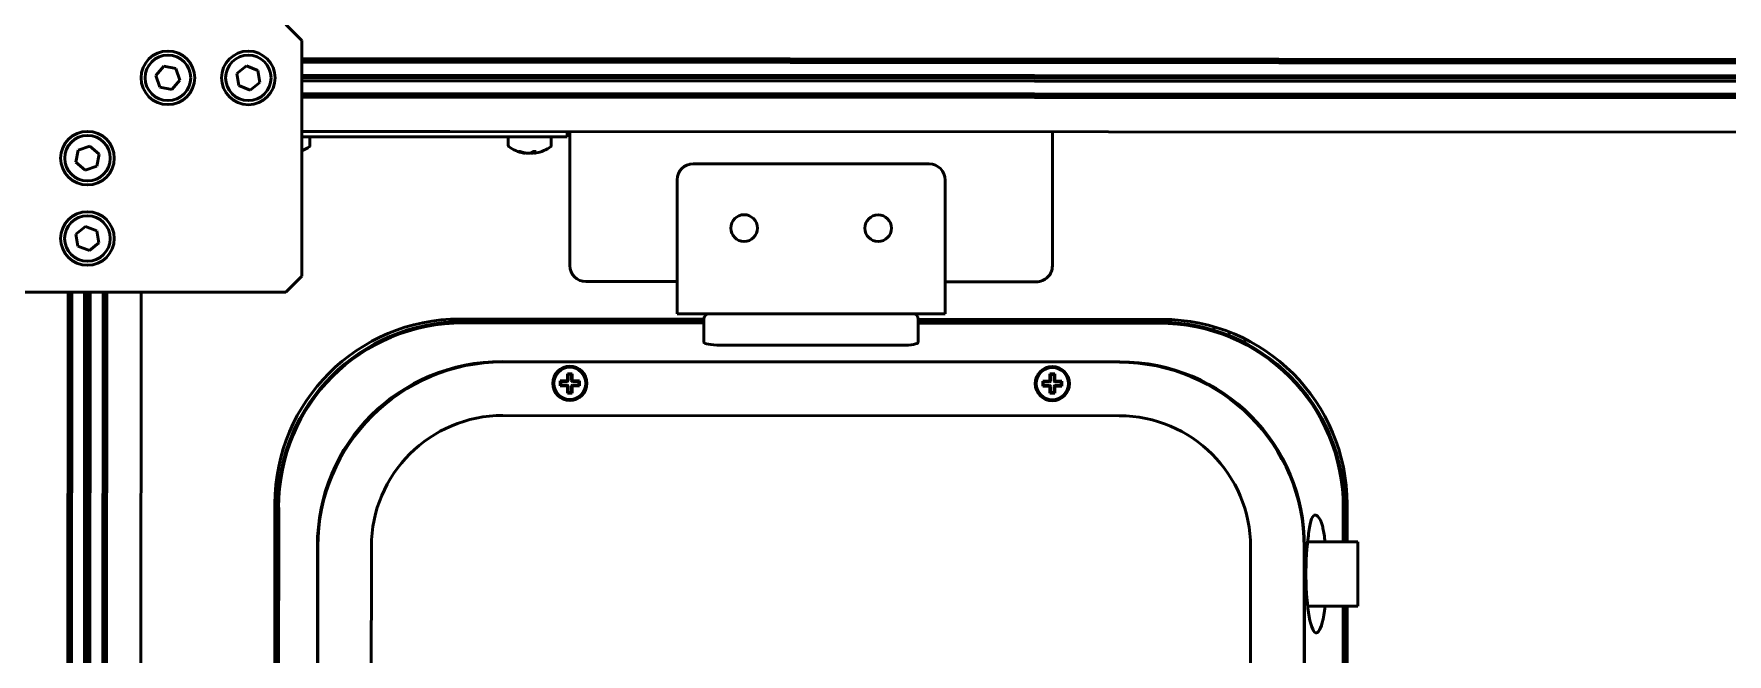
# Model space of a CAD drawing. Header units: millimetres. Extents: x 845401 to 948039, y 511594 to 550263.
# Drawn here: x 913694.1 to 914009.9, y 536734.8 to 536850.6 of the extents above; entities that cross this region are included whole.
import ezdxf

# ---------------------------------------------------------------- set-up
doc = ezdxf.new("R2010")
doc.units = ezdxf.units.MM
doc.layers.add('00', color=7, linetype='Continuous')
doc.layers.add('A-剖-0.10mm.......SECT-L01', color=255, linetype='Continuous', lineweight=18)
doc.layers.add('可见 (ISO)', color=7, linetype='Continuous', lineweight=50)

# ---------------------------------------------------------------- blocks, each defined once
blk = doc.blocks.new('单件分离新结构核图')
at = {"layer": '可见 (ISO)'}
for p, q in [((4620006.37, 895503.33), (4620003.37, 895506.33)), ((4620006.37, 895459.33), (4620006.37, 895503.33)), ((4620006.37, 895499.93), (4621076.37, 895499.93)), ((4620006.37, 895499.43), (4621076.37, 895499.43)), ((4620006.37, 895499.24), (4621076.37, 895499.24)), ((4619980.63, 895498.5), (4619979.12, 895496.77)), ((4619979.12, 895496.77), (4619979.86, 895494.61)), ((4619982.87, 895498.05), (4619980.63, 895498.5)), ((4619982.1, 895494.16), (4619983.61, 895495.88)), ((4619983.61, 895495.88), (4619982.87, 895498.05)), ((4619996.04, 895498.6), (4619994.24, 895497.18)), ((4619994.24, 895497.18), (4619994.57, 895494.91)), ((4619998.17, 895497.74), (4619996.04, 895498.6)), ((4619998.49, 895495.48), (4619998.17, 895497.74)), ((4620006.37, 895496.85), (4621076.37, 895496.85)), ((4620006.37, 895496.33), (4621076.37, 895496.33)), ((4620006.37, 895495.81), (4621076.37, 895495.81)), ((4619979.86, 895494.61), (4619982.1, 895494.16)), ((4619994.57, 895494.91), (4619996.69, 895494.06)), ((4619996.69, 895494.06), (4619998.49, 895495.48)), ((4620006.37, 895493.42), (4621076.37, 895493.42)), ((4620006.37, 895493.23), (4621076.37, 895493.23)), ((4620006.37, 895492.73), (4621076.37, 895492.73)), ((4620006.37, 895486.33), (4620018.75, 895486.33)), ((4620033.98, 895486.33), (4620018.75, 895486.33)), ((4620033.98, 895486.33), (4621076.37, 895486.33)), ((4620055.87, 895485.33), (4620055.87, 895486.33)), ((4620056.37, 895486.33), (4620056.37, 895482.59)), ((4620146.37, 895482.59), (4620146.37, 895486.33)), ((4619966.81, 895483.57), (4619964.64, 895482.84)), ((4619968.53, 895482.07), (4619966.81, 895483.57)), ((4620055.87, 895485.33), (4620006.37, 895485.33)), ((4620007.87, 895485.33), (4620007.87, 895483.7)), ((4620044.87, 895485.33), (4620044.87, 895483.7)), ((4620052.87, 895485.33), (4620052.87, 895483.7)), ((4619964.64, 895482.84), (4619964.2, 895480.59)), ((4619964.2, 895480.59), (4619965.92, 895479.08)), ((4619968.09, 895479.82), (4619968.53, 895482.07)), ((4620047.53, 895482.37), (4620047.54, 895482.45)), ((4620047.97, 895482.3), (4620047.98, 895482.35)), ((4620049.19, 895482.3), (4620049.18, 895482.43)), ((4620049.76, 895482.3), (4620049.74, 895482.59)), ((4620049.77, 895482.37), (4620049.75, 895482.59)), ((4620056.37, 895461.33), (4620056.37, 895482.59)), ((4620079.37, 895480.33), (4620123.37, 895480.33)), ((4620146.37, 895482.59), (4620146.37, 895461.33)), ((4619965.92, 895479.08), (4619968.09, 895479.82)), ((4620076.37, 895456.07), (4620076.37, 895477.33)), ((4620126.37, 895477.33), (4620126.37, 895456.07)), ((4619965.98, 895468.59), (4619964.22, 895467.13)), ((4619968.13, 895467.79), (4619965.98, 895468.59)), ((4619968.51, 895465.53), (4619968.13, 895467.79)), ((4619964.22, 895467.13), (4619964.6, 895464.87)), ((4619964.6, 895464.87), (4619966.75, 895464.07)), ((4619966.75, 895464.07), (4619968.51, 895465.53)), ((4620003.37, 895456.33), (4620006.37, 895459.33)), ((4620076.37, 895458.33), (4620059.37, 895458.33)), ((4620143.37, 895458.33), (4620126.37, 895458.33)), ((4619879.37, 895456.33), (4620003.37, 895456.33)), ((4619962.77, 895216.33), (4619962.77, 895456.33)), ((4619963.27, 895216.33), (4619963.27, 895456.33)), ((4619963.46, 895216.33), (4619963.46, 895456.33)), ((4619965.85, 895216.33), (4619965.85, 895456.33)), ((4619966.37, 895216.33), (4619966.37, 895456.33)), ((4619966.89, 895216.33), (4619966.89, 895456.33)), ((4619969.28, 895216.33), (4619969.28, 895456.33)), ((4619969.47, 895216.33), (4619969.47, 895456.33)), ((4619969.97, 895216.33), (4619969.97, 895456.33)), ((4619976.37, 895216.33), (4619976.37, 895456.33)), ((4620076.37, 895456.07), (4620076.37, 895452.33)), ((4620126.37, 895452.33), (4620126.37, 895456.07)), ((4620126.37, 895452.33), (4620076.37, 895452.33)), ((4620081.37, 895451.33), (4620035.87, 895451.33)), ((4620081.37, 895450.83), (4620036.37, 895450.83)), ((4620036.54, 895450.62), (4620081.37, 895450.62)), ((4620081.37, 895447.01), (4620081.37, 895451.33)), ((4620166.87, 895451.33), (4620121.37, 895451.33)), ((4620121.37, 895451.33), (4620121.37, 895447.01)), ((4620166.37, 895450.83), (4620121.37, 895450.83)), ((4620121.37, 895450.62), (4620166.19, 895450.62)), ((4620176.47, 895449.32), (4620176.47, 895449.97)), ((4620179.37, 895448.29), (4620179.37, 895448.98)), ((4620179.37, 895448.98), (4620179.37, 895448.29)), ((4620084.37, 895446.48), (4620118.37, 895446.48)), ((4620182.27, 895446.95), (4620182.27, 895447.7)), ((4620158.96, 895443.39), (4620043.77, 895443.39)), ((4620043.87, 895443.33), (4620158.87, 895443.33)), ((4620054.57, 895439.78), (4620054.57, 895438.88)), ((4620055.74, 895439.78), (4620054.57, 895439.78)), ((4620054.57, 895439.78), (4620054.68, 895439.67)), ((4620054.57, 895438.88), (4620054.68, 895438.99)), ((4620054.57, 895438.88), (4620055.74, 895438.88)), ((4620054.68, 895439.67), (4620054.68, 895438.99)), ((4620055.85, 895439.67), (4620054.68, 895439.67)), ((4620054.68, 895438.99), (4620055.85, 895438.99)), ((4620055.92, 895441.13), (4620055.92, 895439.96)), ((4620056.82, 895441.13), (4620055.92, 895441.13)), ((4620055.92, 895441.13), (4620056.03, 895441.02)), ((4620056.03, 895441.02), (4620056.03, 895439.85)), ((4620056.7, 895441.02), (4620056.03, 895441.02)), ((4620056.7, 895441.02), (4620056.82, 895441.13)), ((4620056.7, 895439.85), (4620056.7, 895441.02)), ((4620056.82, 895439.96), (4620056.82, 895441.13)), ((4620058.05, 895439.67), (4620056.89, 895439.67)), ((4620056.89, 895438.99), (4620058.05, 895438.99)), ((4620058.17, 895439.78), (4620057, 895439.78)), ((4620057, 895438.88), (4620058.17, 895438.88)), ((4620058.17, 895439.78), (4620058.05, 895439.67)), ((4620058.05, 895438.99), (4620058.05, 895439.67)), ((4620058.17, 895438.88), (4620058.05, 895438.99)), ((4620058.17, 895438.88), (4620058.17, 895439.78)), ((4620144.57, 895439.78), (4620144.57, 895438.88)), ((4620145.74, 895439.78), (4620144.57, 895439.78)), ((4620144.57, 895439.78), (4620144.68, 895439.67)), ((4620144.57, 895438.88), (4620144.68, 895438.99)), ((4620144.57, 895438.88), (4620145.74, 895438.88)), ((4620144.68, 895439.67), (4620144.68, 895438.99)), ((4620145.85, 895439.67), (4620144.68, 895439.67)), ((4620144.68, 895438.99), (4620145.85, 895438.99)), ((4620145.92, 895441.13), (4620145.92, 895439.96)), ((4620146.82, 895441.13), (4620145.92, 895441.13)), ((4620145.92, 895441.13), (4620146.03, 895441.02)), ((4620146.03, 895441.02), (4620146.03, 895439.85)), ((4620146.7, 895441.02), (4620146.03, 895441.02)), ((4620146.82, 895441.13), (4620146.7, 895441.02)), ((4620146.7, 895439.85), (4620146.7, 895441.02)), ((4620146.82, 895439.96), (4620146.82, 895441.13)), ((4620148.05, 895439.67), (4620146.89, 895439.67)), ((4620146.89, 895438.99), (4620148.05, 895438.99)), ((4620148.17, 895439.78), (4620147, 895439.78)), ((4620147, 895438.88), (4620148.17, 895438.88)), ((4620148.17, 895439.78), (4620148.05, 895439.67)), ((4620148.05, 895438.99), (4620148.05, 895439.67)), ((4620148.17, 895438.88), (4620148.05, 895438.99)), ((4620148.17, 895438.88), (4620148.17, 895439.78)), ((4620055.92, 895438.7), (4620055.92, 895437.53)), ((4620055.92, 895437.53), (4620056.03, 895437.64)), ((4620055.92, 895437.53), (4620056.82, 895437.53)), ((4620056.03, 895438.81), (4620056.03, 895437.64)), ((4620056.03, 895437.64), (4620056.7, 895437.64)), ((4620056.7, 895437.64), (4620056.7, 895438.81)), ((4620056.82, 895437.53), (4620056.7, 895437.64)), ((4620056.82, 895437.53), (4620056.82, 895438.7)), ((4620145.92, 895438.7), (4620145.92, 895437.53)), ((4620146.03, 895437.64), (4620145.92, 895437.53)), ((4620145.92, 895437.53), (4620146.82, 895437.53)), ((4620146.03, 895438.81), (4620146.03, 895437.64)), ((4620146.03, 895437.64), (4620146.7, 895437.64)), ((4620146.7, 895437.64), (4620146.7, 895438.81)), ((4620146.82, 895437.53), (4620146.7, 895437.64)), ((4620146.82, 895437.53), (4620146.82, 895438.7)), ((4620158.87, 895433.33), (4620043.87, 895433.33)), ((4620001.37, 895416.83), (4620001.37, 895255.83)), ((4620201.37, 895409.83), (4620201.37, 895416.83)), ((4620001.87, 895416.33), (4620001.87, 895256.33)), ((4620002.07, 895256.5), (4620002.07, 895416.15)), ((4620200.66, 895416.15), (4620200.66, 895409.83)), ((4620200.87, 895409.83), (4620200.87, 895416.33)), ((4620009.3, 895408.93), (4620009.3, 895263.73)), ((4620009.37, 895263.83), (4620009.37, 895408.83)), ((4620019.37, 895408.83), (4620019.37, 895263.83)), ((4620183.37, 895386.33), (4620183.37, 895408.83)), ((4620193.37, 895408.83), (4620193.37, 895263.83)), ((4620193.43, 895263.73), (4620193.43, 895408.93)), ((4620203.37, 895409.83), (4620194.01, 895409.83)), ((4620203.37, 895397.83), (4620203.37, 895409.83)), ((4620203.37, 895397.83), (4620194.01, 895397.83)), ((4620200.66, 895397.83), (4620200.66, 895256.5)), ((4620200.87, 895256.33), (4620200.87, 895397.83)), ((4620201.37, 895255.83), (4620201.37, 895397.83))]:
    blk.add_line(p, q, dxfattribs=at)
for centre, radius in [((4619981.37, 895496.33), 5), ((4619981.37, 895496.33), 4.25), ((4619996.37, 895496.33), 5), ((4619996.37, 895496.33), 4.25), ((4619966.37, 895481.33), 5), ((4619966.37, 895481.33), 4.25), ((4619966.37, 895466.33), 5), ((4619966.37, 895466.33), 4.25), ((4620088.87, 895468.33), 2.5), ((4620113.87, 895468.33), 2.5), ((4620056.37, 895439.33), 3.2), ((4620056.37, 895439.33), 3), ((4620146.37, 895439.33), 3.2), ((4620146.37, 895439.33), 3)]:
    blk.add_circle(centre, radius, dxfattribs=at)
for centre, radius, start, end in [((4620003.87, 895488.73), 6.5, 292.6199, 307.0976), ((4620007.67, 895483.7), 0.2, 307.0976, 0), ((4620045.07, 895483.7), 0.2, 180, 232.9024), ((4620048.87, 895488.73), 6.5, 232.9024, 259.653), ((4620048.87, 895488.73), 6.5, 280.347, 307.0976), ((4620052.67, 895483.7), 0.2, 307.0976, 0), ((4620079.37, 895477.33), 3, 90, 180), ((4620123.37, 895477.33), 3, 0, 90), ((4620059.37, 895461.33), 3, 180, 270), ((4620143.37, 895461.33), 3, 270, 0), ((4620082.37, 895451.33), 1, 90, 180), ((4620120.37, 895451.33), 1, 0, 90), ((4620035.87, 895416.83), 34.5, 90, 180), ((4620036.37, 895416.33), 34.5, 90, 180), ((4620166.37, 895416.33), 34.5, 0, 90), ((4620166.87, 895416.83), 34.5, 0, 90), ((4620043.87, 895408.83), 34.5, 90, 180), ((4620158.87, 895408.83), 34.5, 0, 90), ((4620043.87, 895408.83), 24.5, 90, 180), ((4620158.87, 895408.83), 24.5, 0, 90)]:
    blk.add_arc(centre, radius, start, end, dxfattribs=at)
for centre, major_axis, ratio, start_param, end_param in [((4620048.88, 895488.73), (-0.99, -6.42), 0.894323, 6.088362, 6.221594), ((4620049.54, 895488.36), (-3.11, -5.65), 0.382565, 0.152147, 0.263733), ((4620048.86, 895488.73), (1.07, -6.41), 0.90921, 5.800301, 5.933532), ((4620048.63, 895488.76), (-0.76, -6.45), 0.649426, 6.201099, 6.306779), ((4620048.87, 895488.76), (6.29, -1.61), 0.995797, 4.805988, 4.911668), ((4620048.66, 895488.76), (-0.88, -6.43), 0.755231, 0.15536, 0.26104), ((4620049.07, 895488.76), (0.88, -6.43), 0.755231, 6.062862, 6.127825), ((4620048.89, 895488.73), (-0.5, -6.48), 0.442151, 0.233046, 0.366278), ((4620048.86, 895488.76), (-6.29, -1.61), 0.995797, 1.371517, 1.459808), ((4620048.55, 895488.36), (-4.89, 4.2), 0.809043, 2.329405, 2.440991), ((4620049.18, 895488.76), (0.58, -6.47), 0.022731, 0.050524, 0.156204), ((4620049.1, 895488.76), (0.76, -6.45), 0.649426, 6.259591, 6.324554), ((4620048.84, 895488.73), (0.49, -6.48), 0.41067, 0.168292, 0.301523), ((4620037.61, 895415.08), (-25.51, 25.51), 0.970288, 5.512866, 7.053504), ((4620165.12, 895415.08), (25.51, 25.51), 0.970288, 5.512866, 7.053504), ((4620084.37, 895447.01), (3, 0), 0.176327, 3.141593, 4.712389), ((4620118.37, 895447.01), (3, 0), 0.176327, 4.712389, 6.283185), ((4620044.84, 895407.85), (25.51, -25.51), 0.970288, 2.371274, 3.911912), ((4620157.89, 895407.85), (-25.51, -25.51), 0.970288, 2.371274, 3.911912), ((4620055.73, 895439.96), (-0.131, 0.131), 0.985257, 2.363621, 3.919564), ((4620055.73, 895438.7), (0.131, 0.131), 0.985257, 5.505213, 7.061157), ((4620055.84, 895439.85), (0.131, -0.131), 0.985257, 5.505213, 7.061157), ((4620055.84, 895438.81), (-0.131, -0.131), 0.985257, 2.363621, 3.919564), ((4620056.89, 895439.85), (-0.131, -0.131), 0.985257, 5.505213, 7.061157), ((4620056.89, 895438.81), (0.131, -0.131), 0.985257, 2.363621, 3.919564), ((4620057, 895439.96), (0.131, 0.131), 0.985257, 2.363621, 3.919564), ((4620057, 895438.7), (-0.131, 0.131), 0.985257, 5.505213, 7.061157), ((4620145.73, 895439.96), (-0.131, 0.131), 0.985257, 2.363621, 3.919564), ((4620145.73, 895438.7), (0.131, 0.131), 0.985257, 5.505213, 7.061157), ((4620145.84, 895439.85), (0.131, -0.131), 0.985257, 5.505213, 7.061157), ((4620145.84, 895438.81), (-0.131, -0.131), 0.985257, 2.363621, 3.919564), ((4620146.89, 895439.85), (-0.131, -0.131), 0.985257, 5.505213, 7.061157), ((4620146.89, 895438.81), (0.131, -0.131), 0.985257, 2.363621, 3.919564), ((4620147, 895439.96), (0.131, 0.131), 0.985257, 2.363621, 3.919564), ((4620147, 895438.7), (-0.131, 0.131), 0.985257, 5.505213, 7.061157), ((4620195.64, 895403.83), (0, -11), 0.176327, 2.147728, 2.45773), ((4620195.64, 895403.83), (0, -11), 0.176327, 4.174521, 7.27705)]:
    blk.add_ellipse(centre, major_axis=major_axis, ratio=ratio, start_param=start_param, end_param=end_param, dxfattribs=at)
blk.add_open_spline([(4620193.97, 895409.46), (4620193.99, 895409.7), (4620194.02, 895409.92), (4620194.17, 895411.27), (4620194.3, 895412.32), (4620194.64, 895413.9), (4620194.85, 895414.42), (4620195.33, 895414.91), (4620195.63, 895414.88), (4620196.24, 895414.23), (4620196.54, 895413.59), (4620196.8, 895412.64), (4620196.83, 895412.5), (4620196.86, 895412.36)], degree=3, knots=[-4.35137, -4.35137, -4.35137, -4.35137, -4.271698, -4.271698, -3.854211, -3.854211, -3.436725, -3.436725, -3.009121, -3.009121, -2.581517, -2.581517, -2.51256, -2.51256, -2.51256, -2.51256], dxfattribs=at)
blk = doc.blocks.new('C线')
at = {"layer": 'A-剖-0.10mm.......SECT-L01', "color": 1, "rotation": 359.9712527628268}
blk.add_blockref('单件分离新结构核图', (-3624841.16, -417498.02, 12.69), dxfattribs=at)
blk = doc.blocks.new('BC线平台')
at = {"layer": 'A-剖-0.10mm.......SECT-L01'}
h = blk.add_hatch(dxfattribs=at)
h.set_pattern_fill('CROSS', color=2, scale=50)
h.set_pattern_definition([(0, (691447.87, 341554.85), (317.5, 317.5), [158.75, -476.25]), (90, (691527.24, 341475.47), (-317.5, 317.5), [158.75, -476.25])])
h.paths.add_polyline_path([(791174.13, 370096.42), (802932.03, 370096.42), (802932.03, 366396.42), (791174.13, 366396.42)])

msp = doc.modelspace()

# ---------------------------------------------------------------- block references
at = {"layer": '00'}
for name, p in [('BC线平台', (120688.34, 168041.31, -0.98)), ('C线', (-81869.83, 61162.22))]:
    msp.add_blockref(name, p, dxfattribs=at)

doc.saveas('drawing.dxf')
